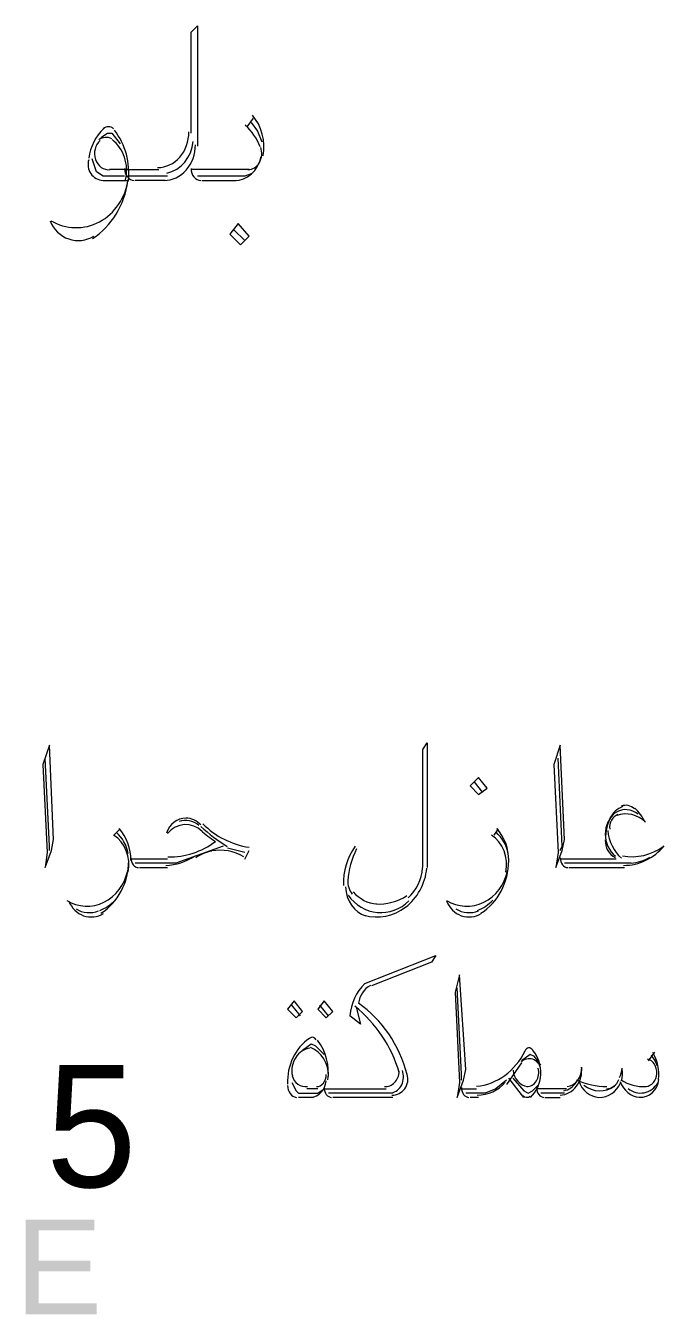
# Model space of a CAD drawing. Header units: inches. Extents: x -351 to 2582, y -266 to 144.
# Drawn here: x 233.597 to 234.11, y -50.672 to -49.638 of the extents above; entities that cross this region are included whole.
import ezdxf

# ---------------------------------------------------------------- set-up
doc = ezdxf.new("R2010")
doc.units = ezdxf.units.IN
doc.header["$MEASUREMENT"] = 0
doc.layers.add('PDF2_Geometry', color=7, linetype='Continuous')
doc.layers.add('WALL', color=7, linetype='Continuous')
doc.styles.add('XARAB', font='XARB.SHX', dxfattribs={"height": 0.2})

# ---------------------------------------------------------------- blocks, each defined once
blk = doc.blocks.new('A$C5888202B')
at = {"layer": 'PDF2_Geometry', "lineweight": -3}
blk.add_hatch(color=256, dxfattribs=at).paths.add_polyline_path([(3.4527, -2.5259), (3.4527, -2.4446), (3.5119, -2.4446), (3.5119, -2.4538), (3.4638, -2.4538), (3.4638, -2.4797), (3.5082, -2.4797), (3.5082, -2.489), (3.4638, -2.489), (3.4638, -2.5167), (3.5137, -2.5167), (3.5137, -2.5259)])
at = {"layer": 'PDF2_Geometry', "lineweight": 18}
for p, q in [((3.5951, -1.4221), (3.6006, -1.4166)), ((3.6006, -1.4166), (3.6006, -1.5201)), ((3.5951, -1.509), (3.5951, -1.4221)), ((3.6487, -1.4961), (3.6431, -1.5035)), ((3.6468, -1.4998), (3.6524, -1.5072)), ((3.6524, -1.5072), (3.6561, -1.5164)), ((3.5174, -1.5127), (3.523, -1.509)), ((3.523, -1.509), (3.5267, -1.509)), ((3.5267, -1.509), (3.5341, -1.5183)), ((3.5137, -1.5423), (3.51, -1.5312)), ((3.5414, -1.5404), (3.5248, -1.5404)), ((3.5378, -1.5404), (3.5673, -1.5404)), ((3.645, -1.5404), (3.5951, -1.5404)), ((3.5193, -1.546), (3.5137, -1.5423)), ((3.5378, -1.546), (3.5193, -1.546)), ((3.5193, -1.5497), (3.5414, -1.5497)), ((3.5747, -1.546), (3.5414, -1.546)), ((3.5729, -1.5497), (3.547, -1.5497)), ((3.6413, -1.546), (3.6006, -1.546)), ((3.6043, -1.5497), (3.6339, -1.5497)), ((3.6468, -1.5441), (3.6413, -1.546)), ((3.6357, -1.5867), (3.6284, -1.5959)), ((3.6284, -1.5959), (3.6376, -1.6052)), ((3.6413, -1.6015), (3.632, -1.5922)), ((3.645, -1.5978), (3.6357, -1.5867)), ((3.6376, -1.6052), (3.645, -1.5978)), ((3.473, -2.036), (3.4675, -2.0526)), ((3.4767, -2.1173), (3.473, -2.036)), ((3.7948, -2.0397), (3.7985, -2.0341)), ((3.7948, -2.1414), (3.7948, -2.0397)), ((3.7985, -2.0341), (3.7985, -2.0896)), ((3.9131, -2.036), (3.9075, -2.0526)), ((3.9168, -2.1173), (3.9131, -2.036)), ((3.473, -2.1229), (3.4693, -2.0471)), ((3.9149, -2.1229), (3.9112, -2.0471)), ((3.4675, -2.0526), (3.4712, -2.1284)), ((3.9075, -2.0526), (3.9112, -2.1284)), ((3.8428, -2.0637), (3.8354, -2.0711)), ((3.8354, -2.0711), (3.8428, -2.0785)), ((3.8465, -2.0766), (3.8391, -2.0674)), ((3.8502, -2.0729), (3.8428, -2.0637)), ((3.8428, -2.0785), (3.8502, -2.0729)), ((3.7985, -2.0896), (3.7985, -2.1414)), ((3.4749, -2.1266), (3.4767, -2.1173)), ((3.5341, -2.1081), (3.5285, -2.1136)), ((3.8595, -2.1081), (3.8558, -2.1136)), ((3.9149, -2.1266), (3.9168, -2.1173)), ((3.4693, -2.1414), (3.4749, -2.1266)), ((3.4712, -2.1284), (3.4693, -2.1414)), ((3.473, -2.1266), (3.473, -2.1229)), ((3.6228, -2.1229), (3.5821, -2.1377)), ((3.6413, -2.1284), (3.6265, -2.1247)), ((3.6413, -2.134), (3.645, -2.1266)), ((3.9094, -2.1414), (3.9149, -2.1266)), ((3.9112, -2.1284), (3.9094, -2.1414)), ((3.9131, -2.1266), (3.9149, -2.1229)), ((3.5747, -2.134), (3.5433, -2.134)), ((3.5821, -2.1377), (3.547, -2.1377)), ((3.9612, -2.134), (3.9131, -2.134)), ((3.9741, -2.1377), (3.9168, -2.1377)), ((3.5507, -2.1414), (3.5747, -2.1414)), ((3.9205, -2.1414), (3.9686, -2.1414)), ((3.7448, -2.2412), (3.8059, -2.2172)), ((3.8059, -2.2172), (3.8022, -2.2227)), ((3.8022, -2.2227), (3.7504, -2.2431)), ((3.8262, -2.2338), (3.8225, -2.2486)), ((3.8317, -2.3152), (3.8262, -2.2338)), ((3.8225, -2.2486), (3.8262, -2.3263)), ((3.828, -2.3189), (3.8243, -2.2449)), ((3.6838, -2.256), (3.6783, -2.2634)), ((3.6894, -2.2689), (3.682, -2.2597)), ((3.6912, -2.2652), (3.6838, -2.256)), ((3.7097, -2.256), (3.7042, -2.2634)), ((3.7134, -2.2689), (3.706, -2.2597)), ((3.7171, -2.2652), (3.7097, -2.256)), ((3.7374, -2.2615), (3.7411, -2.2763)), ((3.6783, -2.2634), (3.6857, -2.2708)), ((3.6857, -2.2708), (3.6912, -2.2652)), ((3.7042, -2.2634), (3.7116, -2.2708)), ((3.7116, -2.2708), (3.7171, -2.2652)), ((3.7411, -2.2763), (3.7319, -2.2689)), ((3.6912, -2.2985), (3.6986, -2.293)), ((3.6986, -2.293), (3.7023, -2.2948)), ((3.7023, -2.2948), (3.7097, -2.3022)), ((3.8872, -2.3022), (3.8798, -2.3078)), ((3.8909, -2.3041), (3.8872, -2.3022)), ((3.8965, -2.3115), (3.8909, -2.3041)), ((3.9944, -2.3004), (3.9889, -2.3078)), ((3.8299, -2.3244), (3.8317, -2.3152)), ((3.8798, -2.3096), (3.8669, -2.3281)), ((3.682, -2.3263), (3.6857, -2.3337)), ((3.8243, -2.3392), (3.8299, -2.3244)), ((3.8262, -2.3263), (3.8243, -2.3392)), ((3.828, -2.3244), (3.828, -2.3189)), ((3.8669, -2.3244), (3.8576, -2.3318)), ((3.8817, -2.3392), (3.8687, -2.3226)), ((3.8724, -2.3226), (3.8817, -2.3337)), ((3.8891, -2.3337), (3.8946, -2.3281)), ((3.6857, -2.3337), (3.6875, -2.3355)), ((3.6875, -2.3355), (3.7042, -2.3355)), ((3.7005, -2.3392), (3.6875, -2.3392)), ((3.7042, -2.3318), (3.6949, -2.3318)), ((3.7042, -2.3355), (3.7097, -2.3318)), ((3.7097, -2.3318), (3.7633, -2.3318)), ((3.7689, -2.3355), (3.7134, -2.3355)), ((3.7689, -2.3392), (3.7171, -2.3392)), ((3.828, -2.3318), (3.841, -2.3318)), ((3.8484, -2.3355), (3.8317, -2.3355)), ((3.8428, -2.3392), (3.8354, -2.3392)), ((3.8576, -2.3318), (3.8484, -2.3355)), ((3.8817, -2.3337), (3.8854, -2.3355)), ((3.8854, -2.3355), (3.8891, -2.3337)), ((3.9186, -2.3318), (3.8928, -2.3318)), ((3.9168, -2.3355), (3.8965, -2.3355)), ((3.9002, -2.3392), (3.9131, -2.3392))]:
    blk.add_line(p, q, dxfattribs=at)
for centre, radius, start, end in [((3.5511, -1.537), 0.0447, 134.1563, 171.5562), ((3.5239, -1.51), 0.00649, 46.4176, 133.5824), ((3.4809, -1.5431), 0.0606, 353.1687, 37.3089), ((3.6107, -1.5372), 0.0468, 20.5858, 48.2899), ((3.6403, -1.5266), 0.0157, 330.6689, 19.7635), ((3.52, -1.536), 0.0137, 162.8248, 267.0549), ((3.4961, -1.5481), 0.0423, 239.0763, 298.2864), ((3.498, -1.5762), 0.0253, 250.7976, 301.5585), ((3.9439, -2.1248), 0.0481, 28.5023, 45.9904), ((3.7201, -1.9755), 0.1751, 228.2268, 237.5731), ((3.6562, -2.0527), 0.0721, 224.9943, 261.0691), ((4.0024, -2.1182), 0.0504, 155.8763, 178.2803), ((3.5105, -2.1345), 0.0309, 9.8512, 49.7134), ((3.5769, -2.0674), 0.0647, 268.472, 307.3081), ((3.6529, -2.0589), 0.0704, 225.5468, 238.4326), ((3.8378, -2.1345), 0.0309, 9.8512, 49.7134), ((3.6187, -2.1599), 0.0333, 100.0889, 125.9163), ((3.6197, -2.1677), 0.0413, 59.7891, 99.6013), ((3.7813, -2.155), 0.055, 144.3864, 181.7835), ((3.8001, -2.1569), 0.07, 153.2087, 176.6017), ((3.975, -2.0871), 0.0449, 259.4785, 306.6212), ((3.5718, -2.093), 0.0465, 271.8746, 304.2464), ((3.9687, -2.0928), 0.0452, 276.8814, 298.57), ((3.5054, -2.1415), 0.0331, 238.3239, 296.1889), ((3.4984, -2.1379), 0.0444, 293.9796, 314.8953), ((3.7568, -2.1294), 0.0434, 266.4918, 303.8915), ((3.8326, -2.1415), 0.0331, 238.3239, 296.1889), ((3.8238, -2.1379), 0.0444, 293.9796, 314.8953), ((3.5072, -2.1599), 0.0203, 236.484, 293.6992), ((3.5091, -2.1641), 0.0198, 250.6307, 301.9816), ((3.755, -2.1432), 0.0407, 254.6736, 307.4755), ((3.8345, -2.1599), 0.0203, 236.484, 293.6992), ((3.8345, -2.1641), 0.0198, 250.6307, 301.9816), ((3.7745, -2.2719), 0.0427, 133.9813, 175.9849), ((3.6639, -2.3507), 0.1153, 16.5535, 51.2117), ((3.6671, -2.3179), 0.0463, 352.3793, 36.9512), ((3.7029, -2.3163), 0.021, 147.368, 191.688), ((3.8863, -2.3161), 0.0101, 11.1174, 133.5596), ((3.9702, -2.3207), 0.0278, 17.9028, 39.5768), ((3.9607, -2.3198), 0.0374, 353.5961, 30.7486), ((3.7623, -2.3216), 0.0158, 334.3963, 20.2737), ((3.9088, -2.3161), 0.0228, 323.3719, 7.3498), ((3.9387, -2.3107), 0.028, 335.7541, 352.9126), ((3.9374, -2.3179), 0.0293, 345.969, 5.8448), ((3.694, -2.318), 0.012, 192.5265, 277.0698), ((3.768, -2.3235), 0.0139, 269.9892, 17.0374), ((3.8417, -2.3057), 0.0316, 269.9686, 319.6652), ((3.953, -2.2685), 0.0614, 245.2176, 270.2934), ((3.9473, -2.3119), 0.0217, 230.7091, 305.8534), ((3.9844, -2.2964), 0.0335, 235.6725, 274.5259), ((3.8844, -2.3346), 0.00462, 219.1262, 308.4457), ((3.9824, -2.3192), 0.0163, 228.8879, 280.7322)]:
    blk.add_arc(centre, radius, start, end, dxfattribs=at)
for points in [[(3.6573, -1.5286), (3.6595, -1.5159), (3.656, -1.5028), (3.6479, -1.4935)], [(3.5854, -1.5297), (3.5904, -1.5239), (3.5933, -1.5161), (3.5932, -1.5079)], [(3.5168, -1.5154), (3.5124, -1.5191), (3.5107, -1.5258), (3.5127, -1.5316)], [(3.5267, -1.5138), (3.5231, -1.512), (3.5189, -1.5124), (3.5156, -1.5148)], [(3.5387, -1.5492), (3.5417, -1.536), (3.537, -1.5222), (3.527, -1.5146)], [(3.5741, -1.5435), (3.5865, -1.5408), (3.5957, -1.5297), (3.5968, -1.5163)], [(3.5909, -1.5408), (3.596, -1.535), (3.5988, -1.5272), (3.5988, -1.519)], [(3.5663, -1.5386), (3.5734, -1.5386), (3.5803, -1.5354), (3.5854, -1.5297)], [(3.6324, -1.5497), (3.6433, -1.55), (3.6529, -1.5414), (3.6555, -1.5291)], [(3.5127, -1.5316), (3.5147, -1.5375), (3.5199, -1.5411), (3.5253, -1.5404)], [(3.5378, -1.5395), (3.5377, -1.5422), (3.5386, -1.5448), (3.5402, -1.5467)], [(3.5718, -1.5497), (3.579, -1.5497), (3.5859, -1.5465), (3.5909, -1.5408)], [(3.5951, -1.5395), (3.5951, -1.5422), (3.5959, -1.5448), (3.5975, -1.5467)], [(3.6441, -1.5404), (3.6481, -1.5404), (3.6518, -1.5381), (3.6541, -1.5343)], [(3.5103, -1.5997), (3.5266, -1.5892), (3.5378, -1.571), (3.5407, -1.5501)], [(3.5162, -1.5853), (3.5294, -1.5783), (3.5386, -1.5647), (3.5409, -1.5489)], [(3.5402, -1.5467), (3.5418, -1.5486), (3.5439, -1.5497), (3.5461, -1.5497)], [(3.5975, -1.5467), (3.5991, -1.5486), (3.6012, -1.5497), (3.6034, -1.5497)], [(3.4736, -1.5846), (3.4767, -1.592), (3.4825, -1.5976), (3.4897, -1.6001)], [(3.9607, -2.094), (3.9552, -2.0983), (3.9519, -2.1053), (3.9519, -2.1127)], [(3.9628, -2.0957), (3.9582, -2.0974), (3.9552, -2.1026), (3.9557, -2.1083)], [(3.967, -2.0889), (3.9621, -2.0906), (3.9582, -2.0944), (3.9559, -2.0994)], [(3.9802, -2.0955), (3.9747, -2.0908), (3.9671, -2.0901), (3.961, -2.0939)], [(3.9867, -2.1023), (3.9798, -2.0957), (3.9704, -2.0935), (3.9618, -2.0964)], [(3.9772, -2.0909), (3.974, -2.0879), (3.9696, -2.0869), (3.9657, -2.0885)], [(3.5907, -2.0988), (3.5832, -2.0987), (3.5764, -2.1039), (3.5739, -2.1118)], [(3.6046, -2.1102), (3.5959, -2.1018), (3.5826, -2.1026), (3.5748, -2.1119)], [(3.6019, -2.1051), (3.5969, -2.1008), (3.5906, -2.0996), (3.5847, -2.1017)], [(3.6034, -2.1047), (3.5999, -2.101), (3.5954, -2.0989), (3.5907, -2.0988)], [(3.5408, -2.1452), (3.5434, -2.1326), (3.5383, -2.1196), (3.5284, -2.1134)], [(3.5433, -2.1354), (3.5434, -2.1251), (3.5397, -2.1151), (3.5331, -2.1078)], [(3.8662, -2.1452), (3.8688, -2.1326), (3.8637, -2.1196), (3.8538, -2.1134)], [(3.8687, -2.1354), (3.8688, -2.1251), (3.8651, -2.1151), (3.8585, -2.1078)], [(3.9519, -2.1175), (3.9517, -2.1241), (3.955, -2.1302), (3.9604, -2.1327)], [(3.9519, -2.1127), (3.9519, -2.1201), (3.9552, -2.1271), (3.9607, -2.1315)], [(3.954, -2.1095), (3.955, -2.1189), (3.9592, -2.1275), (3.9658, -2.1334)], [(3.9677, -2.1395), (3.9811, -2.1395), (3.9938, -2.1334), (4.0027, -2.1226)], [(3.5175, -2.1807), (3.5322, -2.1715), (3.5413, -2.1542), (3.5414, -2.1354)], [(3.5433, -2.133), (3.5433, -2.1352), (3.544, -2.1373), (3.5452, -2.1389)], [(3.5452, -2.1389), (3.5464, -2.1405), (3.5481, -2.1414), (3.5498, -2.1414)], [(3.8448, -2.1807), (3.8594, -2.1715), (3.8686, -2.1542), (3.8687, -2.1354)], [(3.9131, -2.133), (3.9131, -2.1352), (3.9138, -2.1373), (3.915, -2.1389)], [(3.915, -2.1389), (3.9162, -2.1405), (3.9179, -2.1414), (3.9196, -2.1414)], [(3.52, -2.1712), (3.5303, -2.1662), (3.5379, -2.1562), (3.5405, -2.1441)], [(3.7301, -2.1522), (3.7298, -2.1566), (3.7312, -2.161), (3.7339, -2.1642)], [(3.7798, -2.1755), (3.7901, -2.1677), (3.7969, -2.1554), (3.7982, -2.1418)], [(3.782, -2.1673), (3.7893, -2.1611), (3.7939, -2.1518), (3.7946, -2.1416)], [(3.8473, -2.1712), (3.8576, -2.1662), (3.8651, -2.1562), (3.8677, -2.1441)], [(3.7282, -2.158), (3.7286, -2.1699), (3.7356, -2.18), (3.7454, -2.183)], [(3.7348, -2.1622), (3.7401, -2.1684), (3.7473, -2.1722), (3.755, -2.1727)], [(3.4897, -2.1703), (3.4922, -2.1762), (3.4968, -2.1807), (3.5025, -2.1828)], [(3.7304, -2.1651), (3.7366, -2.1737), (3.7457, -2.1791), (3.7556, -2.18)], [(3.7556, -2.18), (3.7655, -2.181), (3.7754, -2.1773), (3.7828, -2.17)], [(3.8152, -2.1703), (3.8176, -2.1762), (3.8223, -2.1807), (3.8279, -2.1828)], [(3.7496, -2.2429), (3.744, -2.2457), (3.7402, -2.2515), (3.7394, -2.2582)], [(3.7813, -2.3196), (3.7745, -2.2942), (3.7596, -2.2723), (3.7394, -2.2582)], [(3.6972, -2.2884), (3.6847, -2.2967), (3.6775, -2.3119), (3.6783, -2.3278)], [(3.703, -2.2896), (3.7014, -2.2871), (3.6988, -2.2867), (3.6969, -2.2886)], [(3.7134, -2.3211), (3.7139, -2.3101), (3.7077, -2.3), (3.6981, -2.2963)], [(3.6975, -2.2968), (3.6925, -2.2975), (3.688, -2.3004), (3.6852, -2.305)], [(3.8411, -2.3297), (3.8587, -2.328), (3.8744, -2.3165), (3.8828, -2.2993)], [(3.8859, -2.2967), (3.8845, -2.2969), (3.8833, -2.2979), (3.8825, -2.2994)], [(3.8895, -2.2985), (3.8886, -2.2972), (3.8872, -2.2965), (3.8859, -2.2967)], [(3.8964, -2.3196), (3.8968, -2.3119), (3.8943, -2.3043), (3.8895, -2.2988)], [(3.9963, -2.3188), (3.9966, -2.3128), (3.9932, -2.3075), (3.9883, -2.3062)], [(3.7704, -2.3265), (3.7728, -2.324), (3.7742, -2.3205), (3.7744, -2.3168)], [(3.8725, -2.3159), (3.8732, -2.3233), (3.8783, -2.3291), (3.8848, -2.3299)], [(3.8926, -2.3251), (3.8946, -2.3219), (3.8951, -2.3178), (3.8941, -2.3141)], [(3.9191, -2.3299), (3.9265, -2.329), (3.932, -2.3217), (3.9316, -2.3133)], [(3.6783, -2.329), (3.6782, -2.3343), (3.6816, -2.3388), (3.6859, -2.3392)], [(3.6984, -2.3392), (3.7052, -2.3388), (3.7108, -2.3328), (3.7115, -2.3251)], [(3.7031, -2.33), (3.7053, -2.33), (3.7075, -2.3289), (3.7091, -2.327)], [(3.7091, -2.327), (3.7107, -2.325), (3.7116, -2.3224), (3.7116, -2.3196)], [(3.7616, -2.3299), (3.7648, -2.3302), (3.768, -2.3289), (3.7704, -2.3265)], [(3.7677, -2.3354), (3.7714, -2.3348), (3.7747, -2.3322), (3.7766, -2.3285)], [(3.8842, -2.33), (3.8875, -2.3301), (3.8906, -2.3282), (3.8926, -2.3251)], [(3.8874, -2.3393), (3.8927, -2.3345), (3.896, -2.3274), (3.8964, -2.3196)], [(3.9131, -2.3373), (3.9185, -2.3371), (3.9236, -2.3343), (3.9271, -2.3297)], [(3.9162, -2.3335), (3.9204, -2.3328), (3.9242, -2.3303), (3.9268, -2.3264)], [(3.929, -2.325), (3.9317, -2.3332), (3.9386, -2.3388), (3.9465, -2.3392)], [(3.9465, -2.3392), (3.9545, -2.3395), (3.9618, -2.3346), (3.965, -2.3266)], [(3.9531, -2.3318), (3.9576, -2.3317), (3.9617, -2.3287), (3.9637, -2.3239)], [(3.9647, -2.3256), (3.9677, -2.3334), (3.974, -2.3386), (3.9811, -2.3391)], [(3.9813, -2.3391), (3.9897, -2.3398), (3.9971, -2.333), (3.998, -2.3237)], [(3.9855, -2.3352), (3.9903, -2.3343), (3.9946, -2.3311), (3.9973, -2.3265)], [(3.9869, -2.3299), (3.9919, -2.3295), (3.9959, -2.3247), (3.9963, -2.3188)], [(3.7097, -2.3308), (3.7097, -2.3331), (3.7104, -2.3352), (3.7116, -2.3368)], [(3.7116, -2.3368), (3.7128, -2.3383), (3.7145, -2.3392), (3.7162, -2.3392)], [(3.828, -2.3308), (3.828, -2.3331), (3.8287, -2.3352), (3.8299, -2.3368)], [(3.8299, -2.3368), (3.8312, -2.3383), (3.8328, -2.3392), (3.8345, -2.3392)], [(3.8928, -2.3308), (3.8928, -2.3331), (3.8934, -2.3352), (3.8947, -2.3368)], [(3.8947, -2.3368), (3.8959, -2.3383), (3.8975, -2.3392), (3.8993, -2.3392)]]:
    blk.add_open_spline(points, degree=3, dxfattribs=at)
at = {"layer": 'PDF2_Geometry', "color": 7, "style": 'XARAB'}
blk.add_text('5', height=0.1051, dxfattribs=at).set_placement((3.4701, -2.4165))

msp = doc.modelspace()

# ---------------------------------------------------------------- block references
at = {"layer": 'WALL', "color": 0, "ltscale": 0.5, "xscale": 0.932005603524069, "yscale": 0.932005603524069, "zscale": 0.932005603524069}
msp.add_blockref('A$C5888202B', (230.3792, -48.3176), dxfattribs=at)

doc.saveas('drawing.dxf')
